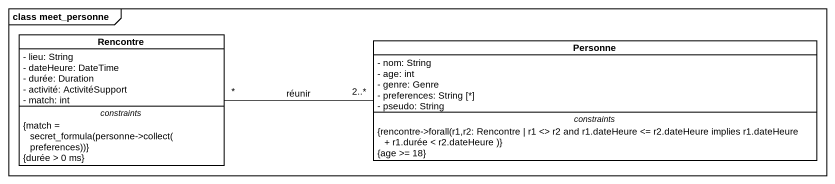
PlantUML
@startuml
mainframe class meet_personne
hide circle
hide empty members
skinparam classAttributeIconSize 0
class Rencontre {
  - lieu: String
  - dateHeure: DateTime
  - durée: Duration
  - activité: ActivitéSupport
  - match: int
  -- constraints --
  {field} {match = secret_formula(personne->collect(preferences))}
  {durée > 0 ms}
}
class Personne {
  - nom: String
  - age: int
  - genre: Genre
  - preferences: String [*]
  - pseudo: String
  -- constraints --
  {field} {rencontre->forall(r1,r2: Rencontre | r1 <> r2 and r1.dateHeure <= r2.dateHeure implies r1.dateHeure + r1.durée < r2.dateHeure )}
  {age >= 18}
}
Rencontre "*" -right- "2..*" Personne : réunir
@enduml
